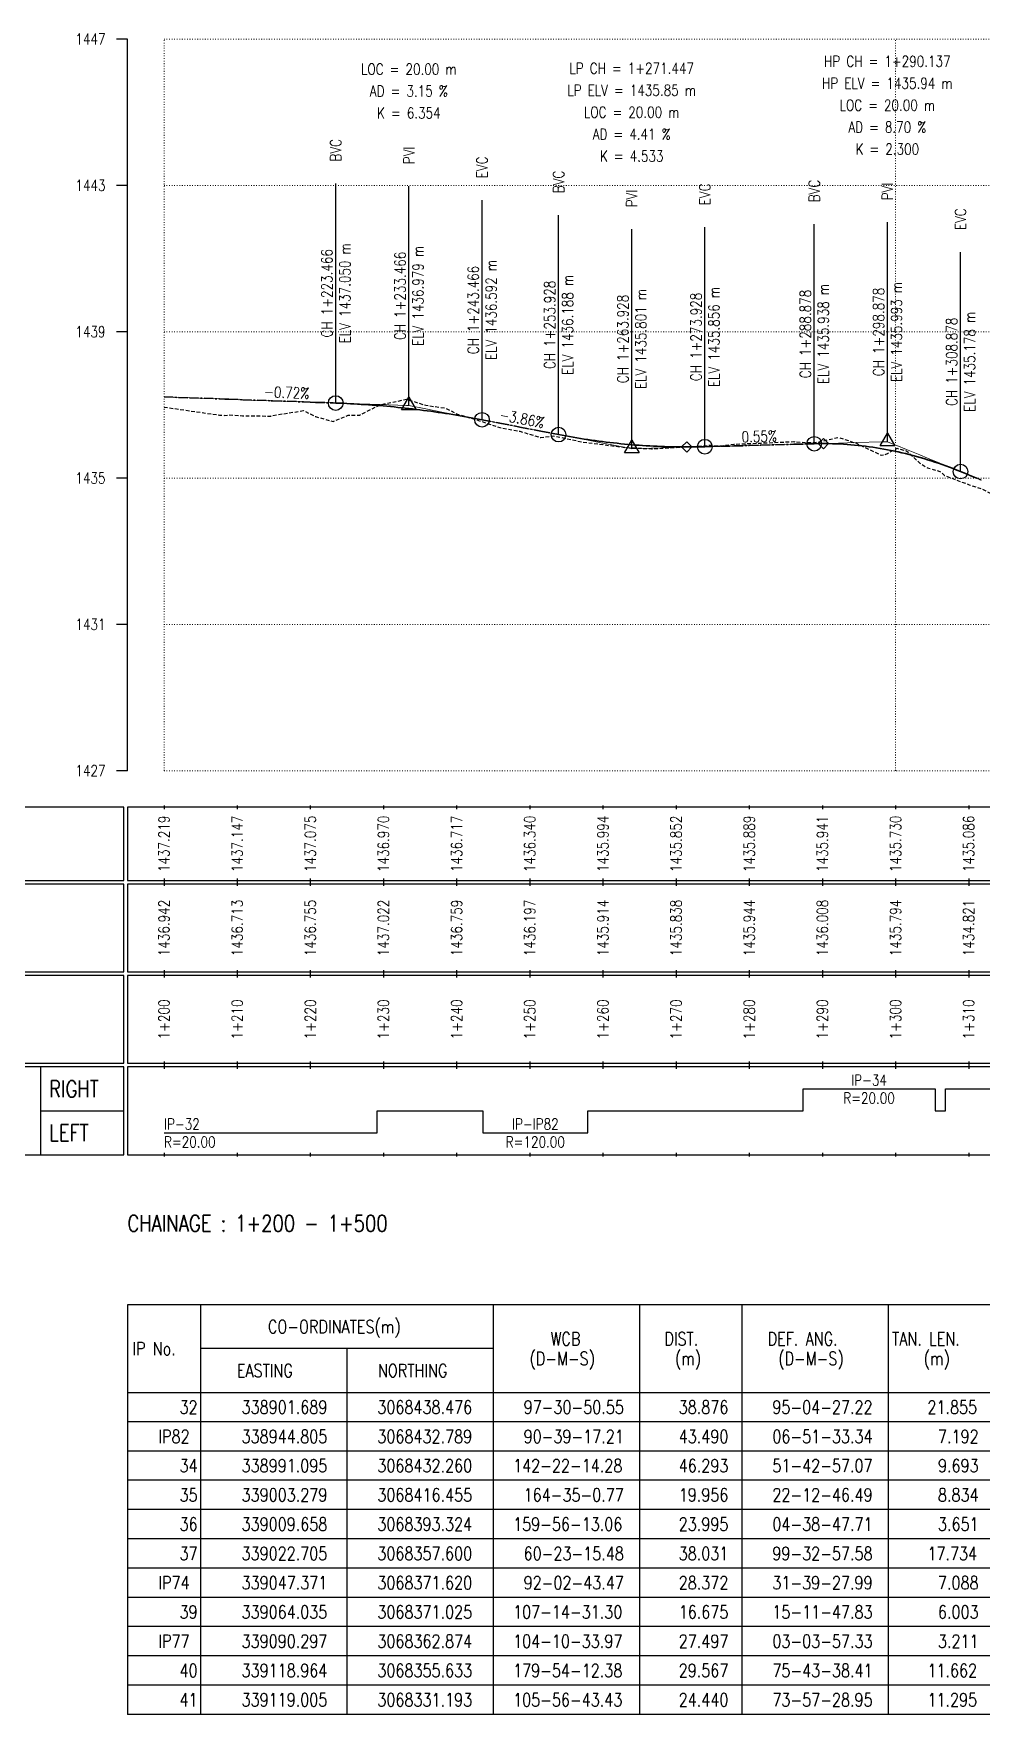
# Model space of a CAD drawing. Extents: x 337736 to 342003, y 3067251 to 3069533.
# Drawn here: x 339758 to 339887.6, y 3067258.7 to 3067488.5 of the extents above; entities that cross this region are included whole.
import ezdxf
from ezdxf.enums import TextEntityAlignment as Align

# ---------------------------------------------------------------- set-up
doc = ezdxf.new("R2010")
doc.units = 0
doc.header["$MEASUREMENT"] = 0
for name, pattern in [('Center', [2, 1.25, -0.25, 0.25, -0.25]), ('Dashed', [0.75, 0.5, -0.25]), ('Dot', [0.25, 0, -0.25])]:
    doc.linetypes.add(name, pattern=pattern)
for name, color, linetype, lineweight in [('Chainage Range', 7, 'Continuous', 25), ('Grids', 9, 'Dot', 13), ('Vertical Alignment', 5, 'Center', 30), ('VIP Line', 2, 'Continuous', 5)]:
    doc.layers.add(name, color=color, linetype=linetype, lineweight=lineweight)
for name, color, linetype in [('Chainage_TXT', 7, 'Continuous'), ('DesignRL_TXT', 5, 'Continuous'), ('ExistRL_TXT', 3, 'Continuous'), ('GL', 3, 'Dashed'), ('Grade Text', 7, 'Continuous'), ('HC_Data', 7, 'Continuous'), ('HL Point', 2, 'Continuous'), ('Horizontal Alignment', 7, 'Continuous'), ('Scale Line', 1, 'Continuous'), ('Title Box Text', 7, 'Continuous'), ('TitleBox', 7, 'Continuous'), ('VIP Mark', 7, 'Continuous')]:
    doc.layers.add(name, color=color, linetype=linetype)
doc.styles.get("Standard").update_dxf_attribs({"font": 'simplex.shx'})

msp = doc.modelspace()

# ---------------------------------------------------------------- linework, layer by layer
at = {"layer": 'GL', "flags": 128}
msp.add_lwpolyline([(339775.87, 3067437.44), (339779.35, 3067436.93), (339783.45, 3067436.34), (339784.17, 3067436.3), (339784.75, 3067436.37), (339786.6, 3067436.26), (339790.46, 3067436.2), (339790.72, 3067436.29), (339794.95, 3067436.95), (339795.87, 3067436.51), (339796.59, 3067436.14), (339798.97, 3067435.46), (339801.06, 3067436.33), (339802.58, 3067436.33), (339805.41, 3067437.75), (339809.03, 3067438.5), (339809.34, 3067438.4), (339811.65, 3067437.68), (339814.32, 3067437.3), (339815.87, 3067436.53), (339816.11, 3067436.41), (339818.31, 3067435.79), (339821.76, 3067434.64), (339824.49, 3067434.14), (339827.38, 3067433.26), (339829.08, 3067433.5), (339833.15, 3067432.65), (339835.87, 3067432.3), (339839.05, 3067431.9), (339839.8, 3067431.87), (339842.53, 3067431.74), (339846.97, 3067431.98), (339850.65, 3067432.23), (339852, 3067432.13), (339853.78, 3067432.37), (339855.87, 3067432.45), (339857.46, 3067432.52), (339861.97, 3067432.71), (339863.83, 3067432.6), (339865.24, 3067432.62), (339868.07, 3067433.31), (339870.54, 3067432.48), (339873.94, 3067430.84), (339874.43, 3067430.95), (339874.75, 3067431.11), (339875.87, 3067431.7), (339876.06, 3067431.8), (339877.37, 3067431.46), (339879.17, 3067429.79), (339880.23, 3067429.14), (339881.94, 3067428.65), (339882.58, 3067428.1), (339885.92, 3067426.82), (339887.64, 3067426.28), (339890.22, 3067424.96), (339892.7, 3067424.06), (339895.2, 3067423.27), (339895.87, 3067422.85), (339896.44, 3067422.51), (339897.05, 3067422.48), (339897.27, 3067422.3), (339898.43, 3067423.15), (339901.84, 3067421.23), (339904.11, 3067420.4), (339908.16, 3067415.84), (339909.42, 3067415.26), (339912.89, 3067413.81), (339915.32, 3067412.25), (339915.87, 3067411.92), (339917.85, 3067410.81), (339917.95, 3067410.75), (339918.12, 3067410.68), (339921.51, 3067409.95), (339924.65, 3067409.22), (339926.13, 3067409.53), (339927.35, 3067409.12), (339930.7, 3067408.42), (339932.19, 3067408.29), (339935.6, 3067407.33), (339935.74, 3067407.29), (339935.87, 3067407.28), (339937.02, 3067407.16), (339942.63, 3067406.76), (339943.24, 3067406.55), (339943.25, 3067406.68), (339944.52, 3067406.37), (339946.7, 3067406.5), (339948.66, 3067406.46), (339951.69, 3067406.69), (339952.15, 3067406.73), (339952.65, 3067406.8), (339953.5, 3067406.83), (339955.77, 3067406.95), (339955.87, 3067406.98), (339958.34, 3067407.47), (339959.79, 3067408.26), (339961.01, 3067408.3), (339962.74, 3067408.5), (339963.99, 3067408.78), (339967.51, 3067409.68), (339970.57, 3067410.47), (339970.75, 3067410.53), (339972.26, 3067411.85), (339974.15, 3067412.52), (339975.44, 3067412.79), (339975.87, 3067412.9), (339977, 3067413.2), (339979.39, 3067413.83), (339980.16, 3067414.04), (339981.59, 3067414.24), (339982.88, 3067414.65), (339984.73, 3067415.35), (339986.07, 3067415.87), (339986.45, 3067416.04), (339987.57, 3067416.86), (339987.6, 3067416.88), (339987.91, 3067417.01), (339990.49, 3067418.36), (339991.18, 3067418.79), (339991.18, 3067418.8), (339993.25, 3067419.15), (339993.66, 3067419.1), (339994.11, 3067419.02), (339995.87, 3067418.96), (339997.75, 3067418.9), (339999.34, 3067418.58), (339999.76, 3067418.48), (340002.15, 3067417.95), (340005.26, 3067417.13), (340006.38, 3067416.83), (340007.56, 3067416.61), (340010.13, 3067415.44), (340012.81, 3067414.22), (340015.8, 3067412.48), (340015.87, 3067412.45), (340017.67, 3067411.56), (340021.18, 3067410.07), (340022.11, 3067409.88), (340024.66, 3067409.49), (340025.45, 3067408.11), (340026.36, 3067407.28), (340028.4, 3067406.48), (340029.19, 3067405.28), (340030.29, 3067404.68), (340033.14, 3067402.74), (340033.78, 3067401.97), (340035.06, 3067401.75), (340035.87, 3067401.4), (340036.08, 3067401.3), (340037.61, 3067400.55), (340038.4, 3067400.29), (340038.74, 3067400.23), (340040.98, 3067398.61), (340042.08, 3067398.05), (340042.43, 3067397.88), (340043.26, 3067397.2), (340043.97, 3067396.64), (340046.04, 3067396.33), (340048.02, 3067395.66), (340048.2, 3067395.66), (340049.06, 3067395.37), (340051.19, 3067395.36), (340052.32, 3067395.35), (340054.18, 3067394.84), (340055.04, 3067394.73), (340055.87, 3067394.67), (340058.08, 3067394.61), (340059.91, 3067394.46), (340060.1, 3067394.47), (340060.64, 3067394.49), (340063.99, 3067394.87), (340064.91, 3067394.84), (340067.05, 3067395.51), (340068.37, 3067395.4), (340070.69, 3067395.21), (340073.48, 3067395), (340075.87, 3067395)], dxfattribs=at)
at = {"layer": 'Grids'}
for p, q in [((339775.87, 3067487.73), (340075.87, 3067487.73)), ((339775.87, 3067387.73), (339775.87, 3067487.73)), ((339875.87, 3067387.73), (339875.87, 3067487.73)), ((339775.87, 3067467.73), (340075.87, 3067467.73)), ((339775.87, 3067447.73), (340075.87, 3067447.73)), ((339775.87, 3067427.73), (340075.87, 3067427.73)), ((339775.87, 3067407.73), (340075.87, 3067407.73)), ((339775.87, 3067387.73), (340075.87, 3067387.73))]:
    msp.add_line(p, q, dxfattribs=at)
at = {"layer": 'HC_Data'}
for p, q in [((339780.87, 3067314.73), (339780.87, 3067302.73)), ((339820.87, 3067314.73), (339820.87, 3067302.73)), ((339840.87, 3067314.73), (339840.87, 3067302.73)), ((339854.87, 3067314.73), (339854.87, 3067302.73)), ((339874.87, 3067314.73), (339874.87, 3067302.73)), ((339820.87, 3067308.73), (339780.87, 3067308.73)), ((339800.87, 3067308.73), (339800.87, 3067302.73)), ((339770.87, 3067302.73), (339770.87, 3067258.73)), ((339780.87, 3067302.73), (339780.87, 3067258.73)), ((339800.87, 3067302.73), (339800.87, 3067258.73)), ((339820.87, 3067302.73), (339820.87, 3067258.73)), ((339840.87, 3067302.73), (339840.87, 3067258.73)), ((339854.87, 3067302.73), (339854.87, 3067258.73)), ((339874.87, 3067302.73), (339874.87, 3067258.73)), ((340002.87, 3067298.73), (339770.87, 3067298.73)), ((340002.87, 3067294.73), (339770.87, 3067294.73)), ((340002.87, 3067290.73), (339770.87, 3067290.73)), ((340002.87, 3067286.73), (339770.87, 3067286.73)), ((340002.87, 3067282.73), (339770.87, 3067282.73)), ((340002.87, 3067278.73), (339770.87, 3067278.73)), ((340002.87, 3067274.73), (339770.87, 3067274.73)), ((340002.87, 3067270.73), (339770.87, 3067270.73)), ((340002.87, 3067266.73), (339770.87, 3067266.73)), ((340002.87, 3067262.73), (339770.87, 3067262.73)), ((340002.87, 3067258.73), (339770.87, 3067258.73))]:
    msp.add_line(p, q, dxfattribs=at)
msp.add_lwpolyline([(339770.87, 3067314.73), (339770.87, 3067302.73), (340002.87, 3067302.73), (340002.87, 3067314.73), (339770.87, 3067314.73)], dxfattribs=at)
at = {"layer": 'HL Point'}
for points in [[(339846.61, 3067431.98), (339847.32, 3067432.69), (339848.02, 3067431.98), (339847.32, 3067431.27), (339846.61, 3067431.98)], [(339865.3, 3067432.44), (339866.01, 3067433.15), (339866.71, 3067432.44), (339866.01, 3067431.73), (339865.3, 3067432.44)]]:
    msp.add_lwpolyline(points, dxfattribs=at)
at = {"layer": 'Horizontal Alignment'}
msp.add_lwpolyline([(339775.87, 3067338.23), (339805, 3067338.23), (339805, 3067341.23), (339819.45, 3067341.23), (339819.45, 3067338.23), (339833.81, 3067338.23), (339833.81, 3067341.23), (339863.22, 3067341.23), (339863.22, 3067344.23), (339881.27, 3067344.23), (339881.27, 3067341.23), (339882.7, 3067341.23), (339882.7, 3067344.23), (339900.15, 3067344.23)], dxfattribs=at)
at = {"layer": 'Scale Line'}
for p, q in [((339770.87, 3067487.73), (339769.37, 3067487.73)), ((339770.87, 3067387.73), (339770.87, 3067487.73)), ((339770.87, 3067467.73), (339769.37, 3067467.73)), ((339770.87, 3067447.73), (339769.37, 3067447.73)), ((339770.87, 3067427.73), (339769.37, 3067427.73)), ((339770.87, 3067407.73), (339769.37, 3067407.73)), ((339770.87, 3067387.73), (339769.37, 3067387.73))]:
    msp.add_line(p, q, dxfattribs=at)
at = {"layer": 'TitleBox'}
for p, q in [((339775.87, 3067382.98), (339775.87, 3067382.48)), ((339785.87, 3067382.98), (339785.87, 3067382.48)), ((339795.87, 3067382.98), (339795.87, 3067382.48)), ((339805.87, 3067382.98), (339805.87, 3067382.48)), ((339815.87, 3067382.98), (339815.87, 3067382.48)), ((339825.87, 3067382.98), (339825.87, 3067382.48)), ((339835.87, 3067382.98), (339835.87, 3067382.48)), ((339845.87, 3067382.98), (339845.87, 3067382.48)), ((339855.87, 3067382.98), (339855.87, 3067382.48)), ((339865.87, 3067382.98), (339865.87, 3067382.48)), ((339875.87, 3067382.98), (339875.87, 3067382.48)), ((339885.87, 3067382.98), (339885.87, 3067382.48)), ((339775.87, 3067372.98), (339775.87, 3067372.48)), ((339775.87, 3067372.48), (339775.87, 3067371.98)), ((339785.87, 3067372.98), (339785.87, 3067372.48)), ((339785.87, 3067372.48), (339785.87, 3067371.98)), ((339795.87, 3067372.98), (339795.87, 3067372.48)), ((339795.87, 3067372.48), (339795.87, 3067371.98)), ((339805.87, 3067372.98), (339805.87, 3067372.48)), ((339805.87, 3067372.48), (339805.87, 3067371.98)), ((339815.87, 3067372.98), (339815.87, 3067372.48)), ((339815.87, 3067372.48), (339815.87, 3067371.98)), ((339825.87, 3067372.98), (339825.87, 3067372.48)), ((339825.87, 3067372.48), (339825.87, 3067371.98)), ((339835.87, 3067372.98), (339835.87, 3067372.48)), ((339835.87, 3067372.48), (339835.87, 3067371.98)), ((339845.87, 3067372.98), (339845.87, 3067372.48)), ((339845.87, 3067372.48), (339845.87, 3067371.98)), ((339855.87, 3067372.98), (339855.87, 3067372.48)), ((339855.87, 3067372.48), (339855.87, 3067371.98)), ((339865.87, 3067372.98), (339865.87, 3067372.48)), ((339865.87, 3067372.48), (339865.87, 3067371.98)), ((339875.87, 3067372.98), (339875.87, 3067372.48)), ((339875.87, 3067372.48), (339875.87, 3067371.98)), ((339885.87, 3067372.98), (339885.87, 3067372.48)), ((339885.87, 3067372.48), (339885.87, 3067371.98)), ((339775.87, 3067360.48), (339775.87, 3067359.98)), ((339785.87, 3067360.48), (339785.87, 3067359.98)), ((339795.87, 3067360.48), (339795.87, 3067359.98)), ((339805.87, 3067360.48), (339805.87, 3067359.98)), ((339815.87, 3067360.48), (339815.87, 3067359.98)), ((339825.87, 3067360.48), (339825.87, 3067359.98)), ((339835.87, 3067360.48), (339835.87, 3067359.98)), ((339845.87, 3067360.48), (339845.87, 3067359.98)), ((339855.87, 3067360.48), (339855.87, 3067359.98)), ((339865.87, 3067360.48), (339865.87, 3067359.98)), ((339875.87, 3067360.48), (339875.87, 3067359.98)), ((339885.87, 3067360.48), (339885.87, 3067359.98)), ((339775.87, 3067359.98), (339775.87, 3067359.48)), ((339785.87, 3067359.98), (339785.87, 3067359.48)), ((339795.87, 3067359.98), (339795.87, 3067359.48)), ((339805.87, 3067359.98), (339805.87, 3067359.48)), ((339815.87, 3067359.98), (339815.87, 3067359.48)), ((339825.87, 3067359.98), (339825.87, 3067359.48)), ((339835.87, 3067359.98), (339835.87, 3067359.48)), ((339845.87, 3067359.98), (339845.87, 3067359.48)), ((339855.87, 3067359.98), (339855.87, 3067359.48)), ((339865.87, 3067359.98), (339865.87, 3067359.48)), ((339875.87, 3067359.98), (339875.87, 3067359.48)), ((339885.87, 3067359.98), (339885.87, 3067359.48)), ((339759.04, 3067335.23), (339759.04, 3067347.23)), ((339775.87, 3067347.98), (339775.87, 3067347.48)), ((339775.87, 3067347.48), (339775.87, 3067346.98)), ((339785.87, 3067347.98), (339785.87, 3067347.48)), ((339785.87, 3067347.48), (339785.87, 3067346.98)), ((339795.87, 3067347.98), (339795.87, 3067347.48)), ((339795.87, 3067347.48), (339795.87, 3067346.98)), ((339805.87, 3067347.98), (339805.87, 3067347.48)), ((339805.87, 3067347.48), (339805.87, 3067346.98)), ((339815.87, 3067347.98), (339815.87, 3067347.48)), ((339815.87, 3067347.48), (339815.87, 3067346.98)), ((339825.87, 3067347.98), (339825.87, 3067347.48)), ((339825.87, 3067347.48), (339825.87, 3067346.98)), ((339835.87, 3067347.98), (339835.87, 3067347.48)), ((339835.87, 3067347.48), (339835.87, 3067346.98)), ((339845.87, 3067347.98), (339845.87, 3067347.48)), ((339845.87, 3067347.48), (339845.87, 3067346.98)), ((339855.87, 3067347.98), (339855.87, 3067347.48)), ((339855.87, 3067347.48), (339855.87, 3067346.98)), ((339865.87, 3067347.98), (339865.87, 3067347.48)), ((339865.87, 3067347.48), (339865.87, 3067346.98)), ((339875.87, 3067347.98), (339875.87, 3067347.48)), ((339875.87, 3067347.48), (339875.87, 3067346.98)), ((339885.87, 3067347.98), (339885.87, 3067347.48)), ((339885.87, 3067347.48), (339885.87, 3067346.98)), ((339759.04, 3067341.23), (339770.37, 3067341.23)), ((339775.87, 3067335.48), (339775.87, 3067334.98)), ((339785.87, 3067335.48), (339785.87, 3067334.98)), ((339795.87, 3067335.48), (339795.87, 3067334.98)), ((339805.87, 3067335.48), (339805.87, 3067334.98)), ((339815.87, 3067335.48), (339815.87, 3067334.98)), ((339825.87, 3067335.48), (339825.87, 3067334.98)), ((339835.87, 3067335.48), (339835.87, 3067334.98)), ((339845.87, 3067335.48), (339845.87, 3067334.98)), ((339855.87, 3067335.48), (339855.87, 3067334.98)), ((339865.87, 3067335.48), (339865.87, 3067334.98)), ((339875.87, 3067335.48), (339875.87, 3067334.98)), ((339885.87, 3067335.48), (339885.87, 3067334.98))]:
    msp.add_line(p, q, dxfattribs=at)
for points in [[(339770.37, 3067382.73), (339736.37, 3067382.73), (339736.37, 3067372.73), (339770.37, 3067372.73)], [(339770.87, 3067372.73), (340080.87, 3067372.73), (340080.87, 3067382.73), (339770.87, 3067382.73)], [(339770.37, 3067372.23), (339736.37, 3067372.23), (339736.37, 3067360.23), (339770.37, 3067360.23)], [(339770.87, 3067360.23), (340080.87, 3067360.23), (340080.87, 3067372.23), (339770.87, 3067372.23)], [(339770.37, 3067359.73), (339736.37, 3067359.73), (339736.37, 3067347.73), (339770.37, 3067347.73)], [(339770.87, 3067347.73), (340080.87, 3067347.73), (340080.87, 3067359.73), (339770.87, 3067359.73)], [(339770.37, 3067347.23), (339736.37, 3067347.23), (339736.37, 3067335.23), (339770.37, 3067335.23)], [(339770.87, 3067335.23), (340080.87, 3067335.23), (340080.87, 3067347.23), (339770.87, 3067347.23)]]:
    msp.add_lwpolyline(points, close=True, dxfattribs=at)
at = {"layer": 'Vertical Alignment'}
msp.add_lwpolyline([(339775.87, 3067438.83), (339779.35, 3067438.7), (339783.45, 3067438.56), (339784.17, 3067438.53), (339784.75, 3067438.51), (339786.6, 3067438.44), (339790.46, 3067438.3), (339790.72, 3067438.3), (339794.95, 3067438.14), (339795.87, 3067438.11), (339796.59, 3067438.08), (339798.97, 3067438), (339799.34, 3067437.99), (339799.84, 3067437.97), (339800.34, 3067437.95), (339800.84, 3067437.92), (339801.34, 3067437.9), (339801.84, 3067437.87), (339802.34, 3067437.84), (339802.84, 3067437.81), (339803.34, 3067437.78), (339803.84, 3067437.75), (339804.34, 3067437.71), (339804.84, 3067437.67), (339805.34, 3067437.63), (339805.84, 3067437.59), (339806.34, 3067437.54), (339806.84, 3067437.5), (339807.34, 3067437.45), (339807.84, 3067437.4), (339808.34, 3067437.35), (339808.84, 3067437.29), (339809.34, 3067437.23), (339809.84, 3067437.18), (339810.34, 3067437.12), (339810.84, 3067437.05), (339811.34, 3067436.99), (339811.84, 3067436.92), (339812.34, 3067436.86), (339812.84, 3067436.79), (339813.34, 3067436.71), (339813.84, 3067436.64), (339814.34, 3067436.56), (339814.84, 3067436.49), (339815.34, 3067436.41), (339815.84, 3067436.32), (339816.34, 3067436.24), (339816.84, 3067436.15), (339817.34, 3067436.07), (339817.84, 3067435.98), (339818.34, 3067435.89), (339818.84, 3067435.79), (339819.34, 3067435.7), (339819.34, 3067435.7), (339821.76, 3067435.23), (339824.49, 3067434.7), (339827.38, 3067434.14), (339829.08, 3067433.81), (339829.8, 3067433.67), (339830.3, 3067433.58), (339830.8, 3067433.49), (339831.3, 3067433.4), (339831.8, 3067433.31), (339832.3, 3067433.23), (339832.8, 3067433.14), (339833.3, 3067433.07), (339833.8, 3067432.99), (339834.3, 3067432.92), (339834.8, 3067432.85), (339835.3, 3067432.78), (339835.8, 3067432.71), (339836.3, 3067432.65), (339836.8, 3067432.59), (339837.3, 3067432.54), (339837.8, 3067432.48), (339838.3, 3067432.43), (339838.8, 3067432.38), (339839.3, 3067432.34), (339839.8, 3067432.29), (339840.3, 3067432.25), (339840.8, 3067432.22), (339841.3, 3067432.18), (339841.8, 3067432.15), (339842.3, 3067432.12), (339842.8, 3067432.09), (339843.3, 3067432.07), (339843.8, 3067432.05), (339844.3, 3067432.03), (339844.8, 3067432.02), (339845.3, 3067432), (339845.8, 3067431.99), (339846.3, 3067431.99), (339846.8, 3067431.98), (339847.3, 3067431.98), (339847.8, 3067431.98), (339848.3, 3067431.99), (339848.8, 3067431.99), (339849.3, 3067432), (339849.8, 3067432.02), (339849.8, 3067432.02), (339850.65, 3067432.04), (339852, 3067432.08), (339853.78, 3067432.12), (339855.87, 3067432.18), (339857.46, 3067432.23), (339861.97, 3067432.35), (339863.83, 3067432.4), (339864.75, 3067432.42), (339865.25, 3067432.44), (339865.75, 3067432.44), (339866.25, 3067432.44), (339866.75, 3067432.44), (339867.25, 3067432.43), (339867.75, 3067432.41), (339868.25, 3067432.39), (339868.75, 3067432.36), (339869.25, 3067432.33), (339869.75, 3067432.29), (339870.25, 3067432.25), (339870.75, 3067432.2), (339871.25, 3067432.14), (339871.75, 3067432.08), (339872.25, 3067432.02), (339872.75, 3067431.95), (339873.25, 3067431.87), (339873.75, 3067431.79), (339874.25, 3067431.7), (339874.75, 3067431.61), (339875.25, 3067431.51), (339875.75, 3067431.41), (339876.25, 3067431.3), (339876.75, 3067431.19), (339877.25, 3067431.07), (339877.75, 3067430.94), (339878.25, 3067430.81), (339878.75, 3067430.68), (339879.25, 3067430.54), (339879.75, 3067430.39), (339880.25, 3067430.24), (339880.75, 3067430.08), (339881.25, 3067429.92), (339881.75, 3067429.75), (339882.25, 3067429.57), (339882.75, 3067429.39), (339883.25, 3067429.21), (339883.75, 3067429.02), (339884.25, 3067428.82), (339884.75, 3067428.62), (339884.75, 3067428.62), (339885.92, 3067428.15), (339887.64, 3067427.45)], dxfattribs=at)
at = {"layer": 'VIP Line'}
msp.add_lwpolyline([(339775.87, 3067438.83), (339779.35, 3067438.7), (339783.45, 3067438.56), (339784.17, 3067438.53), (339784.75, 3067438.51), (339786.6, 3067438.44), (339790.46, 3067438.3), (339790.72, 3067438.3), (339794.95, 3067438.14), (339795.87, 3067438.11), (339796.59, 3067438.08), (339798.97, 3067438), (339801.06, 3067437.92), (339802.58, 3067437.87), (339805.41, 3067437.77), (339809.03, 3067437.64), (339809.34, 3067437.63), (339811.65, 3067437.18), (339814.32, 3067436.66), (339815.87, 3067436.37), (339816.11, 3067436.32), (339818.31, 3067435.89), (339821.76, 3067435.23), (339824.49, 3067434.7), (339827.38, 3067434.14), (339829.08, 3067433.81), (339833.15, 3067433.03), (339835.87, 3067432.5), (339839.05, 3067431.89), (339839.8, 3067431.74), (339842.53, 3067431.82), (339846.97, 3067431.94), (339850.65, 3067432.04), (339852, 3067432.08), (339853.78, 3067432.12), (339855.87, 3067432.18), (339857.46, 3067432.23), (339861.97, 3067432.35), (339863.83, 3067432.4), (339865.24, 3067432.44), (339868.07, 3067432.52), (339870.54, 3067432.58), (339873.94, 3067432.68), (339874.43, 3067432.69), (339874.75, 3067432.7), (339875.87, 3067432.24), (339876.06, 3067432.17), (339877.37, 3067431.63), (339879.17, 3067430.9), (339880.23, 3067430.47), (339881.94, 3067429.77), (339882.58, 3067429.51), (339885.92, 3067428.15), (339887.64, 3067427.45)], dxfattribs=at)
at = {"layer": 'VIP Mark'}
for p, q in [((339799.34, 3067437.99), (339799.34, 3067467.99)), ((339809.34, 3067437.63), (339809.34, 3067467.63)), ((339819.34, 3067435.7), (339819.34, 3067465.7)), ((339829.8, 3067433.67), (339829.8, 3067463.67)), ((339839.8, 3067431.74), (339839.8, 3067461.74)), ((339849.8, 3067432.02), (339849.8, 3067462.02)), ((339864.75, 3067432.42), (339864.75, 3067462.42)), ((339874.75, 3067432.7), (339874.75, 3067462.7)), ((339884.75, 3067428.62), (339884.75, 3067458.62))]:
    msp.add_line(p, q, dxfattribs=at)
for points in [[(339808.34, 3067437.05), (339809.34, 3067438.78), (339810.34, 3067437.05), (339808.34, 3067437.05)], [(339873.75, 3067432.12), (339874.75, 3067433.85), (339875.75, 3067432.12), (339873.75, 3067432.12)], [(339838.8, 3067431.16), (339839.8, 3067432.9), (339840.8, 3067431.16), (339838.8, 3067431.16)]]:
    msp.add_lwpolyline(points, dxfattribs=at)
for centre in [(339799.34, 3067437.99), (339819.34, 3067435.7), (339829.8, 3067433.67), (339849.8, 3067432.02), (339864.75, 3067432.42), (339884.75, 3067428.62)]:
    msp.add_circle(centre, 1, dxfattribs=at)

# ---------------------------------------------------------------- texts
at = {"width": 0.8}
for s, p in [('1447', (339767.87, 3067487.73)), ('1443', (339767.87, 3067467.73)), ('1439', (339767.87, 3067447.73)), ('1435', (339767.87, 3067427.73)), ('1431', (339767.87, 3067407.73)), ('1427', (339767.87, 3067387.73))]:
    msp.add_text(s, height=1.5, dxfattribs=at).set_placement(p, align=Align.MIDDLE_RIGHT)
at = {"layer": 'Chainage Range', "width": 0.8}
msp.add_text('CHAINAGE : 1+200 - 1+500', height=2.25, dxfattribs=at).set_placement((339770.87, 3067324.73))
at = {"layer": 'Chainage_TXT', "width": 0.8}
for s, p in [('1+200', (339775.87, 3067353.73)), ('1+210', (339785.87, 3067353.73)), ('1+220', (339795.87, 3067353.73)), ('1+230', (339805.87, 3067353.73)), ('1+240', (339815.87, 3067353.73)), ('1+250', (339825.87, 3067353.73)), ('1+260', (339835.87, 3067353.73)), ('1+270', (339845.87, 3067353.73)), ('1+280', (339855.87, 3067353.73)), ('1+290', (339865.87, 3067353.73)), ('1+300', (339875.87, 3067353.73)), ('1+310', (339885.87, 3067353.73))]:
    msp.add_text(s, height=1.5, rotation=90, dxfattribs=at).set_placement(p, align=Align.MIDDLE_CENTER)
at = {"layer": 'DesignRL_TXT', "width": 0.8}
for s, p in [('1437.219', (339775.87, 3067377.73)), ('1437.147', (339785.87, 3067377.73)), ('1437.075', (339795.87, 3067377.73)), ('1436.970', (339805.87, 3067377.73)), ('1436.717', (339815.87, 3067377.73)), ('1436.340', (339825.87, 3067377.73)), ('1435.994', (339835.87, 3067377.73)), ('1435.852', (339845.87, 3067377.73)), ('1435.889', (339855.87, 3067377.73)), ('1435.941', (339865.87, 3067377.73)), ('1435.730', (339875.87, 3067377.73)), ('1435.086', (339885.87, 3067377.73))]:
    msp.add_text(s, height=1.5, rotation=90, dxfattribs=at).set_placement(p, align=Align.MIDDLE_CENTER)
at = {"layer": 'ExistRL_TXT', "width": 0.8}
for s, p in [('1436.942', (339775.87, 3067366.23)), ('1436.713', (339785.87, 3067366.23)), ('1436.755', (339795.87, 3067366.23)), ('1437.022', (339805.87, 3067366.23)), ('1436.759', (339815.87, 3067366.23)), ('1436.197', (339825.87, 3067366.23)), ('1435.914', (339835.87, 3067366.23)), ('1435.838', (339845.87, 3067366.23)), ('1435.944', (339855.87, 3067366.23)), ('1436.008', (339865.87, 3067366.23)), ('1435.794', (339875.87, 3067366.23)), ('1434.821', (339885.87, 3067366.23))]:
    msp.add_text(s, height=1.5, rotation=90, dxfattribs=at).set_placement(p, align=Align.MIDDLE_CENTER)
at = {"layer": 'Grade Text', "width": 0.8}
for s, rotation, p in [('-0.72%', 357.9467, (339792.6, 3067438.23)), ('-3.86%', 349.0632, (339824.57, 3067434.68)), ('0.55%', 1.5677, (339857.27, 3067432.22))]:
    msp.add_text(s, height=1.5, rotation=rotation, dxfattribs=at).set_placement(p, align=Align.BOTTOM_CENTER)
at = {"layer": 'HC_Data', "width": 0.8}
for s, p in [('CO-ORDINATES(m)', (339790.07, 3067310.83)), ('IP No.', (339771.55, 3067307.83)), ('WCB', (339828.71, 3067309.18)), ('DIST.', (339844.27, 3067309.18)), ('DEF. ANG.', (339858.39, 3067309.18)), ('TAN. LEN.', (339875.39, 3067309.18)), ('(D-M-S)', (339825.83, 3067306.48)), ('(m)', (339845.71, 3067306.48)), ('(D-M-S)', (339859.83, 3067306.48)), ('(m)', (339879.71, 3067306.48)), ('EASTING', (339785.83, 3067304.83)), ('NORTHING', (339805.11, 3067304.83)), ('32', (339777.99, 3067299.83)), ('338901.689', (339786.47, 3067299.83)), ('3068438.476', (339805.03, 3067299.83)), ('97-30-50.55', (339825.03, 3067299.83)), ('38.876', (339846.23, 3067299.83)), ('95-04-27.22', (339859.03, 3067299.83)), ('21.855', (339880.23, 3067299.83)), ('IP82', (339775.11, 3067295.83)), ('338944.805', (339786.47, 3067295.83)), ('3068432.789', (339805.03, 3067295.83)), ('90-39-17.21', (339825.03, 3067295.83)), ('43.490', (339846.23, 3067295.83)), ('06-51-33.34', (339859.03, 3067295.83)), ('7.192', (339881.67, 3067295.83)), ('34', (339777.99, 3067291.83)), ('338991.095', (339786.47, 3067291.83)), ('3068432.260', (339805.03, 3067291.83)), ('142-22-14.28', (339823.59, 3067291.83)), ('46.293', (339846.23, 3067291.83)), ('51-42-57.07', (339859.03, 3067291.83)), ('9.693', (339881.67, 3067291.83)), ('35', (339777.99, 3067287.83)), ('339003.279', (339786.47, 3067287.83)), ('3068416.455', (339805.03, 3067287.83)), ('164-35-0.77', (339825.03, 3067287.83)), ('19.956', (339846.23, 3067287.83)), ('22-12-46.49', (339859.03, 3067287.83)), ('8.834', (339881.67, 3067287.83)), ('36', (339777.99, 3067283.83)), ('339009.658', (339786.47, 3067283.83)), ('3068393.324', (339805.03, 3067283.83)), ('159-56-13.06', (339823.59, 3067283.83)), ('23.995', (339846.23, 3067283.83)), ('04-38-47.71', (339859.03, 3067283.83)), ('3.651', (339881.67, 3067283.83)), ('37', (339777.99, 3067279.83)), ('339022.705', (339786.47, 3067279.83)), ('3068357.600', (339805.03, 3067279.83)), ('60-23-15.48', (339825.03, 3067279.83)), ('38.031', (339846.23, 3067279.83)), ('99-32-57.58', (339859.03, 3067279.83)), ('17.734', (339880.23, 3067279.83)), ('IP74', (339775.11, 3067275.83)), ('339047.371', (339786.47, 3067275.83)), ('3068371.620', (339805.03, 3067275.83)), ('92-02-43.47', (339825.03, 3067275.83)), ('28.372', (339846.23, 3067275.83)), ('31-39-27.99', (339859.03, 3067275.83)), ('7.088', (339881.67, 3067275.83)), ('39', (339777.99, 3067271.83)), ('339064.035', (339786.47, 3067271.83)), ('3068371.025', (339805.03, 3067271.83)), ('107-14-31.30', (339823.59, 3067271.83)), ('16.675', (339846.23, 3067271.83)), ('15-11-47.83', (339859.03, 3067271.83)), ('6.003', (339881.67, 3067271.83)), ('IP77', (339775.11, 3067267.83)), ('339090.297', (339786.47, 3067267.83)), ('3068362.874', (339805.03, 3067267.83)), ('104-10-33.97', (339823.59, 3067267.83)), ('27.497', (339846.23, 3067267.83)), ('03-03-57.33', (339859.03, 3067267.83)), ('3.211', (339881.67, 3067267.83)), ('40', (339777.99, 3067263.83)), ('339118.964', (339786.47, 3067263.83)), ('3068355.633', (339805.03, 3067263.83)), ('179-54-12.38', (339823.59, 3067263.83)), ('29.567', (339846.23, 3067263.83)), ('75-43-38.41', (339859.03, 3067263.83)), ('11.662', (339880.23, 3067263.83)), ('41', (339777.99, 3067259.83)), ('339119.005', (339786.47, 3067259.83)), ('3068331.193', (339805.03, 3067259.83)), ('105-56-43.43', (339823.59, 3067259.83)), ('24.440', (339846.23, 3067259.83)), ('73-57-28.95', (339859.03, 3067259.83)), ('11.295', (339880.23, 3067259.83))]:
    msp.add_text(s, height=1.8, dxfattribs=at).set_placement(p)
at = {"layer": 'Horizontal Alignment', "width": 0.8}
for s, p in [('IP-34', (339872.25, 3067344.23)), ('IP-IP82', (339826.63, 3067338.23))]:
    msp.add_text(s, height=1.5, dxfattribs=at).set_placement(p, align=Align.BOTTOM_CENTER)
for s, p in [('R=20.00', (339872.25, 3067343.73)), ('R=120.00', (339826.63, 3067337.73))]:
    msp.add_text(s, height=1.5, dxfattribs=at).set_placement(p, align=Align.TOP_CENTER)
msp.add_text('IP-32', height=1.5, dxfattribs=at).set_placement((339775.87, 3067338.23), align=Align.BOTTOM_LEFT)
msp.add_text('R=20.00', height=1.5, dxfattribs=at).set_placement((339775.87, 3067337.73), align=Align.TOP_LEFT)
at = {"layer": 'Title Box Text', "width": 0.8}
for s, p in [('RIGHT', (339760.17, 3067343.11)), ('LEFT', (339760.17, 3067337.11))]:
    msp.add_text(s, height=2.25, dxfattribs=at).set_placement(p)
at = {"layer": 'VIP Mark', "width": 0.8}
for s, p in [('LOC = 20.00 m', (339809.34, 3067483.63)), ('LP CH = 1+271.447', (339839.8, 3067483.74)), ('HP CH = 1+290.137', (339874.75, 3067484.7)), ('HP ELV = 1435.94 m', (339874.75, 3067481.7)), ('AD = 3.15 %', (339809.34, 3067480.63)), ('LP ELV = 1435.85 m', (339839.8, 3067480.74)), ('K = 6.354', (339809.34, 3067477.63)), ('LOC = 20.00 m', (339839.8, 3067477.74)), ('LOC = 20.00 m', (339874.75, 3067478.7)), ('AD = 4.41 %', (339839.8, 3067474.74)), ('AD = 8.70 %', (339874.75, 3067475.7)), ('K = 2.300', (339874.75, 3067472.7)), ('K = 4.533', (339839.8, 3067471.74))]:
    msp.add_text(s, height=1.5, dxfattribs=at).set_placement(p, align=Align.MIDDLE_CENTER)
for s, p in [('BVC', (339799.34, 3067470.99)), ('PVI', (339809.34, 3067470.63)), ('EVC', (339819.34, 3067468.7)), ('BVC', (339829.8, 3067466.67)), ('BVC', (339864.75, 3067465.42)), ('PVI', (339839.8, 3067464.74)), ('EVC', (339849.8, 3067465.02)), ('PVI', (339874.75, 3067465.7)), ('EVC', (339884.75, 3067461.62))]:
    msp.add_text(s, height=1.5, rotation=90, dxfattribs=at).set_placement(p, align=Align.MIDDLE_LEFT)
for s, p in [('ELV 1437.050 m', (339799.84, 3067452.99)), ('ELV 1436.979 m', (339809.84, 3067452.63)), ('ELV 1436.592 m', (339819.84, 3067450.7)), ('ELV 1436.188 m', (339830.3, 3067448.67)), ('ELV 1435.993 m', (339875.25, 3067447.7)), ('ELV 1435.801 m', (339840.3, 3067446.74)), ('ELV 1435.856 m', (339850.3, 3067447.02)), ('ELV 1435.938 m', (339865.25, 3067447.42)), ('ELV 1435.178 m', (339885.25, 3067443.62))]:
    msp.add_text(s, height=1.5, rotation=90, dxfattribs=at).set_placement(p, align=Align.TOP_CENTER)
for s, p in [('CH 1+223.466', (339799.34, 3067452.99)), ('CH 1+233.466', (339809.34, 3067452.63)), ('CH 1+243.466', (339819.34, 3067450.7)), ('CH 1+253.928', (339829.8, 3067448.67)), ('CH 1+263.928', (339839.8, 3067446.74)), ('CH 1+273.928', (339849.8, 3067447.02)), ('CH 1+288.878', (339864.75, 3067447.42)), ('CH 1+298.878', (339874.75, 3067447.7)), ('CH 1+308.878', (339884.75, 3067443.62))]:
    msp.add_text(s, height=1.5, rotation=90, dxfattribs=at).set_placement(p, align=Align.BOTTOM_CENTER)

doc.saveas('drawing.dxf')
